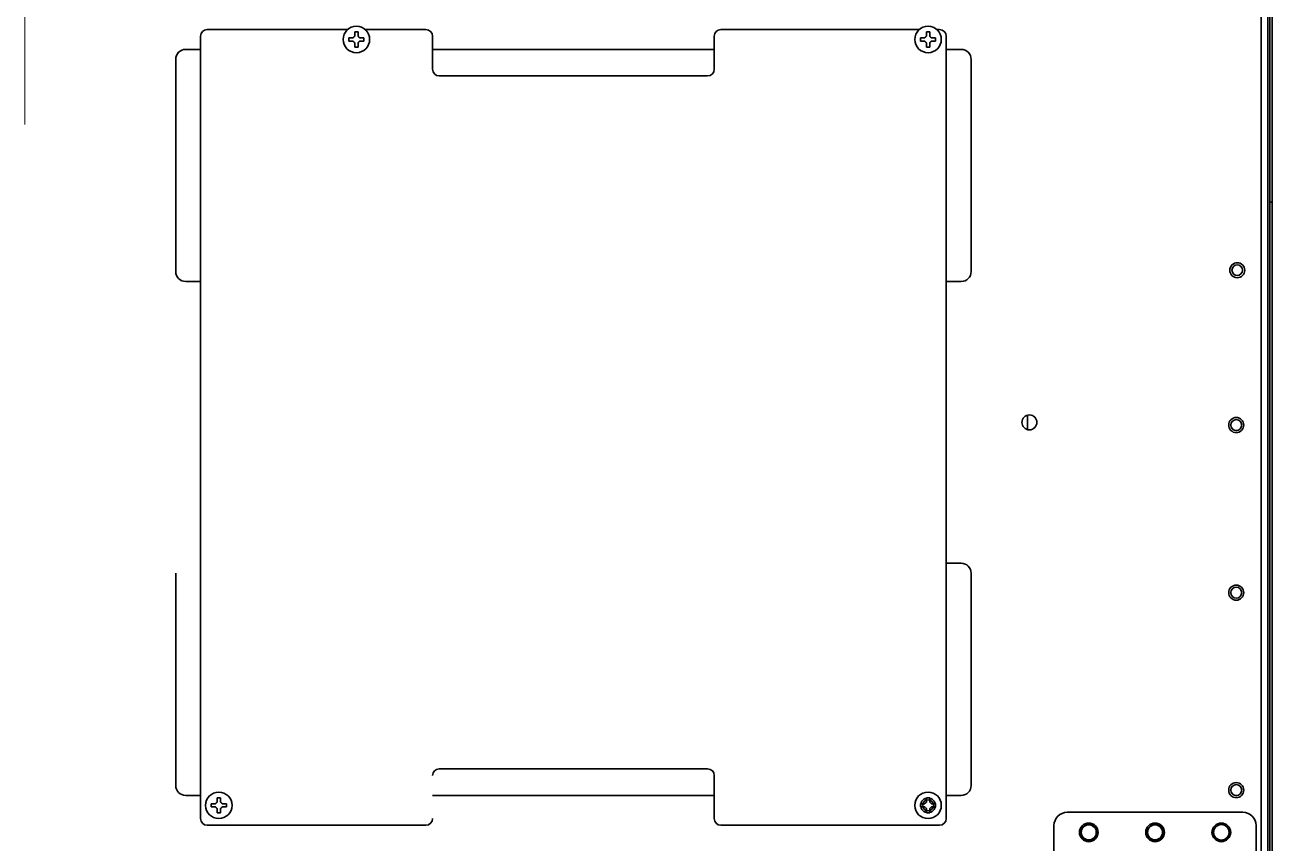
# Model space of a CAD drawing. Extents: x 6327 to 10269, y -393 to 3036.
# Drawn here: x 8803.1 to 9179.4, y 2392 to 2638.7 of the extents above; entities that cross this region are included whole.
import ezdxf

# ---------------------------------------------------------------- set-up
doc = ezdxf.new("R2010")
doc.units = 0
doc.header["$LTSCALE"] = 5
doc.layers.get('0').update_dxf_attribs({"linetype": 'CONTINUOUS', "lineweight": 0})
doc.layers.add('1', color=7, linetype='CONTINUOUS', true_color=0xffffff)

msp = doc.modelspace()

# ---------------------------------------------------------------- linework, layer by layer
at = {"color": 6}
msp.add_line((8803.07, 2708.63), (8803.07, 2608.63), dxfattribs=at)
at = {"layer": '1', "color": 7, "linetype": 'Continuous', "lineweight": 35}
for p, q in [((9178.07, 2899.73), (9178.07, 2264.33)), ((9179.37, 2249.53), (9179.37, 2898.93)), ((9178.68, 2895.93), (9178.68, 2252.53)), ((9176.07, 2853.71), (9176.07, 2359.74)), ((8856.07, 2399.33), (8856.07, 2635.33)), ((8858.07, 2637.33), (8900.43, 2637.33)), ((8900.77, 2634.33), (8900.77, 2634.83)), ((8900.77, 2633.83), (8900.77, 2634.33)), ((8905.37, 2634.83), (8905.37, 2634.33)), ((8905.37, 2634.33), (8905.37, 2633.83)), ((8905.72, 2637.33), (8924.07, 2637.33)), ((8926.07, 2635.33), (8926.07, 2625.33)), ((9011.07, 2635.33), (9011.07, 2625.33)), ((9013.07, 2637.33), (9072.93, 2637.33)), ((9073.27, 2634.33), (9073.27, 2634.83)), ((9073.27, 2633.83), (9073.27, 2634.33)), ((9077.87, 2634.83), (9077.87, 2634.33)), ((9077.87, 2634.33), (9077.87, 2633.83)), ((9078.22, 2637.33), (9079.07, 2637.33)), ((9081.07, 2635.33), (9081.07, 2399.33)), ((8851.57, 2631.33), (8856.07, 2631.33)), ((8926.08, 2631.33), (9011.07, 2631.33)), ((9081.07, 2631.33), (9085.57, 2631.33)), ((8848.57, 2564.33), (8848.57, 2628.33)), ((9088.57, 2628.33), (9088.57, 2564.33)), ((9009.07, 2623.33), (8928.07, 2623.33)), ((9178.74, 2585.23), (9179.37, 2585.23)), ((9179.37, 2585.23), (9179.37, 2585.23)), ((9179.37, 2585.23), (9179.37, 2585.23)), ((8851.57, 2561.33), (8856.07, 2561.33)), ((9081.07, 2561.33), (9085.57, 2561.33)), ((9105.57, 2516.66), (9105.57, 2520.99)), ((9085.57, 2476.33), (9081.07, 2476.33)), ((8848.57, 2409.33), (8848.57, 2473.33)), ((9088.57, 2473.33), (9088.57, 2409.33)), ((8928.07, 2414.33), (9009.07, 2414.33)), ((9011.07, 2399.33), (9011.07, 2412.33)), ((8856.07, 2406.33), (8851.57, 2406.33)), ((9011.07, 2406.33), (8926.08, 2406.33)), ((9085.57, 2406.33), (9081.07, 2406.33)), ((8859.27, 2403.33), (8859.27, 2403.83)), ((8859.27, 2402.83), (8859.27, 2403.33)), ((8863.87, 2403.83), (8863.87, 2403.33)), ((8863.87, 2403.33), (8863.87, 2402.83)), ((9073.27, 2403.33), (9073.27, 2403.83)), ((9073.27, 2402.83), (9073.27, 2403.33)), ((9077.87, 2403.83), (9077.87, 2403.33)), ((9077.87, 2403.33), (9077.87, 2402.83)), ((9170.57, 2401.23), (9117.57, 2401.23)), ((8924.07, 2397.33), (8858.07, 2397.33)), ((9079.07, 2397.33), (9013.07, 2397.33)), ((9113.57, 2397.23), (9113.57, 2320.23)), ((9174.57, 2320.23), (9174.57, 2397.23))]:
    msp.add_line(p, q, dxfattribs=at)
for centre, radius in [((8903.07, 2634.33), 4), ((9075.57, 2634.33), 4), ((9168.87, 2564.73), 2.25), ((9168.87, 2564.73), 1.6), ((9106.17, 2518.83), 2.25), ((9168.57, 2518.03), 2.28), ((9168.57, 2518.03), 1.65), ((9168.57, 2467.48), 2.28), ((9168.57, 2467.48), 1.65), ((9168.57, 2407.93), 2.28), ((9168.57, 2407.93), 1.65), ((8861.57, 2403.33), 4), ((9075.57, 2403.33), 4), ((9075.57, 2403.33), 2.25), ((9075.57, 2403.33), 1.65), ((9124.07, 2395.18), 2.82), ((9124.07, 2395.18), 2.41), ((9124.07, 2395.18), 2.27), ((9144.07, 2395.18), 2.82), ((9144.07, 2395.18), 2.41), ((9144.07, 2395.18), 2.27), ((9164.07, 2395.18), 2.82), ((9164.07, 2395.18), 2.41), ((9164.07, 2395.18), 2.32)]:
    msp.add_circle(centre, radius, dxfattribs=at)
for centre, radius, start, end in [((8858.07, 2635.33), 2, 90, 180), ((8924.07, 2635.33), 2, 0, 90), ((9013.07, 2635.33), 2, 90, 180), ((9079.07, 2635.33), 2, 0, 90), ((8851.57, 2628.33), 3, 90, 180), ((9085.57, 2628.33), 3, 0, 90), ((8928.07, 2625.33), 2, 180, 270), ((9009.07, 2625.33), 2, 270, 0), ((8851.57, 2564.33), 3, 180, 270), ((9085.57, 2564.33), 3, 270, 0), ((9085.57, 2473.33), 3, 0, 90), ((8928.07, 2412.33), 2, 90, 180), ((9009.07, 2412.33), 2, 0, 90), ((8851.57, 2409.33), 3, 180, 270), ((9085.57, 2409.33), 3, 270, 0), ((8858.07, 2399.33), 2, 180, 270), ((8924.07, 2399.33), 2, 270, 0), ((9013.07, 2399.33), 2, 180, 270), ((9079.07, 2399.33), 2, 270, 0)]:
    msp.add_arc(centre, radius, start, end, dxfattribs=at)
for centre, major_axis, ratio, start_param, end_param in [((9178.74, 2586.23), (0, 1), 0.052336, 1.570796, 3.141593), ((9178.74, 2584.23), (0, 1), 0.052336, 0, 1.570796), ((9117.57, 2397.23), (2.83, -2.83), 0.999695, 2.356347, 3.926839), ((9170.57, 2397.23), (-2.83, -2.83), 0.999695, 2.356347, 3.926839)]:
    msp.add_ellipse(centre, major_axis=major_axis, ratio=ratio, start_param=start_param, end_param=end_param, dxfattribs=at)
for points in [[(8900.77, 2634.83), (8900.98, 2634.83), (8901.19, 2634.83), (8901.51, 2634.83), (8901.62, 2634.83), (8901.84, 2634.83), (8901.96, 2634.83), (8902.07, 2634.83)], [(8903.57, 2636.63), (8903.57, 2636.42), (8903.57, 2636.21), (8903.57, 2635.89), (8903.57, 2635.78), (8903.57, 2635.55), (8903.57, 2635.44), (8903.57, 2635.33)], [(9073.27, 2634.83), (9073.48, 2634.83), (9073.69, 2634.83), (9074.01, 2634.83), (9074.12, 2634.83), (9074.34, 2634.83), (9074.46, 2634.83), (9074.57, 2634.83)], [(9076.07, 2636.63), (9076.07, 2636.42), (9076.07, 2636.21), (9076.07, 2635.89), (9076.07, 2635.78), (9076.07, 2635.55), (9076.07, 2635.44), (9076.07, 2635.33)], [(8902.57, 2632.03), (8902.57, 2632.23), (8902.57, 2632.44), (8902.57, 2632.76), (8902.57, 2632.87), (8902.57, 2633.1), (8902.57, 2633.21), (8902.57, 2633.33)], [(8905.37, 2633.83), (8905.17, 2633.83), (8904.96, 2633.83), (8904.64, 2633.83), (8904.53, 2633.83), (8904.3, 2633.83), (8904.19, 2633.83), (8904.07, 2633.83)], [(9075.07, 2632.03), (9075.07, 2632.23), (9075.07, 2632.44), (9075.07, 2632.76), (9075.07, 2632.87), (9075.07, 2633.1), (9075.07, 2633.21), (9075.07, 2633.33)], [(9077.87, 2633.83), (9077.67, 2633.83), (9077.46, 2633.83), (9077.14, 2633.83), (9077.03, 2633.83), (9076.8, 2633.83), (9076.69, 2633.83), (9076.57, 2633.83)], [(8862.07, 2405.63), (8862.07, 2405.42), (8862.07, 2405.21), (8862.07, 2404.89), (8862.07, 2404.78), (8862.07, 2404.55), (8862.07, 2404.44), (8862.07, 2404.33)], [(9076.07, 2405.63), (9076.07, 2405.42), (9076.07, 2405.21), (9076.07, 2404.89), (9076.07, 2404.78), (9076.07, 2404.55), (9076.07, 2404.44), (9076.07, 2404.33)], [(8859.27, 2403.83), (8859.48, 2403.83), (8859.69, 2403.83), (8860.01, 2403.83), (8860.12, 2403.83), (8860.34, 2403.83), (8860.46, 2403.83), (8860.57, 2403.83)], [(8861.07, 2401.03), (8861.07, 2401.23), (8861.07, 2401.44), (8861.07, 2401.76), (8861.07, 2401.87), (8861.07, 2402.1), (8861.07, 2402.21), (8861.07, 2402.33)], [(8863.87, 2402.83), (8863.67, 2402.83), (8863.46, 2402.83), (8863.14, 2402.83), (8863.03, 2402.83), (8862.8, 2402.83), (8862.69, 2402.83), (8862.57, 2402.83)], [(9073.27, 2403.83), (9073.48, 2403.83), (9073.69, 2403.83), (9074.01, 2403.83), (9074.12, 2403.83), (9074.34, 2403.83), (9074.46, 2403.83), (9074.57, 2403.83)], [(9075.07, 2401.03), (9075.07, 2401.23), (9075.07, 2401.44), (9075.07, 2401.76), (9075.07, 2401.87), (9075.07, 2402.1), (9075.07, 2402.21), (9075.07, 2402.33)], [(9077.87, 2402.83), (9077.67, 2402.83), (9077.46, 2402.83), (9077.14, 2402.83), (9077.03, 2402.83), (9076.8, 2402.83), (9076.69, 2402.83), (9076.57, 2402.83)]]:
    msp.add_open_spline(points, degree=3, knots=[0, 0, 0, 0, 0.5, 0.5, 0.75, 0.75, 1, 1, 1, 1], dxfattribs=at)
for points in [[(8902.07, 2634.83), (8902.1, 2634.85), (8902.14, 2634.9), (8902.22, 2634.97), (8902.29, 2635.04), (8902.36, 2635.11), (8902.43, 2635.18), (8902.5, 2635.25), (8902.55, 2635.3), (8902.57, 2635.33)], [(8902.57, 2635.33), (8902.57, 2635.38), (8902.57, 2635.49), (8902.57, 2635.65), (8902.57, 2635.81), (8902.57, 2635.96), (8902.57, 2636.12), (8902.57, 2636.27), (8902.57, 2636.44), (8902.57, 2636.56), (8902.57, 2636.63)], [(8902.57, 2636.63), (8902.74, 2636.63), (8903.07, 2636.63), (8903.41, 2636.63), (8903.57, 2636.63)], [(8903.57, 2635.33), (8903.6, 2635.3), (8903.65, 2635.25), (8903.72, 2635.18), (8903.8, 2635.1), (8903.87, 2635.03), (8903.93, 2634.96), (8904, 2634.9), (8904.05, 2634.85), (8904.07, 2634.83)], [(8904.07, 2634.83), (8904.13, 2634.83), (8904.24, 2634.83), (8904.4, 2634.83), (8904.56, 2634.83), (8904.71, 2634.83), (8904.86, 2634.83), (8905.02, 2634.83), (8905.19, 2634.83), (8905.31, 2634.83), (8905.37, 2634.83)], [(9074.57, 2634.83), (9074.6, 2634.85), (9074.64, 2634.9), (9074.72, 2634.97), (9074.79, 2635.04), (9074.86, 2635.11), (9074.93, 2635.18), (9075, 2635.25), (9075.05, 2635.3), (9075.07, 2635.33)], [(9075.07, 2635.33), (9075.07, 2635.38), (9075.07, 2635.49), (9075.07, 2635.65), (9075.07, 2635.81), (9075.07, 2635.96), (9075.07, 2636.12), (9075.07, 2636.27), (9075.07, 2636.44), (9075.07, 2636.56), (9075.07, 2636.63)], [(9075.07, 2636.63), (9075.24, 2636.63), (9075.57, 2636.63), (9075.91, 2636.63), (9076.07, 2636.63)], [(9076.07, 2635.33), (9076.1, 2635.3), (9076.15, 2635.25), (9076.22, 2635.18), (9076.3, 2635.1), (9076.37, 2635.03), (9076.43, 2634.96), (9076.5, 2634.9), (9076.55, 2634.85), (9076.57, 2634.83)], [(9076.57, 2634.83), (9076.63, 2634.83), (9076.74, 2634.83), (9076.9, 2634.83), (9077.06, 2634.83), (9077.21, 2634.83), (9077.36, 2634.83), (9077.52, 2634.83), (9077.69, 2634.83), (9077.81, 2634.83), (9077.87, 2634.83)], [(8902.07, 2633.83), (8902.02, 2633.83), (8901.91, 2633.83), (8901.75, 2633.83), (8901.59, 2633.83), (8901.43, 2633.83), (8901.28, 2633.83), (8901.13, 2633.83), (8900.96, 2633.83), (8900.84, 2633.83), (8900.77, 2633.83)], [(8902.57, 2633.33), (8902.55, 2633.35), (8902.5, 2633.4), (8902.42, 2633.48), (8902.35, 2633.55), (8902.28, 2633.62), (8902.21, 2633.69), (8902.14, 2633.76), (8902.1, 2633.8), (8902.07, 2633.83)], [(8903.57, 2632.03), (8903.41, 2632.03), (8903.07, 2632.03), (8902.74, 2632.03), (8902.57, 2632.03)], [(8904.07, 2633.83), (8904.05, 2633.8), (8904, 2633.75), (8903.93, 2633.68), (8903.86, 2633.61), (8903.79, 2633.54), (8903.72, 2633.47), (8903.64, 2633.4), (8903.6, 2633.35), (8903.57, 2633.33)], [(8903.57, 2633.33), (8903.57, 2633.27), (8903.57, 2633.16), (8903.57, 2633), (8903.57, 2632.84), (8903.57, 2632.69), (8903.57, 2632.54), (8903.57, 2632.38), (8903.57, 2632.21), (8903.57, 2632.09), (8903.57, 2632.03)], [(9074.57, 2633.83), (9074.52, 2633.83), (9074.41, 2633.83), (9074.25, 2633.83), (9074.09, 2633.83), (9073.93, 2633.83), (9073.78, 2633.83), (9073.63, 2633.83), (9073.46, 2633.83), (9073.34, 2633.83), (9073.27, 2633.83)], [(9075.07, 2633.33), (9075.05, 2633.35), (9075, 2633.4), (9074.92, 2633.48), (9074.85, 2633.55), (9074.78, 2633.62), (9074.71, 2633.69), (9074.64, 2633.76), (9074.6, 2633.8), (9074.57, 2633.83)], [(9076.07, 2632.03), (9075.91, 2632.03), (9075.57, 2632.03), (9075.24, 2632.03), (9075.07, 2632.03)], [(9076.57, 2633.83), (9076.55, 2633.8), (9076.5, 2633.75), (9076.43, 2633.68), (9076.36, 2633.61), (9076.29, 2633.54), (9076.22, 2633.47), (9076.14, 2633.4), (9076.1, 2633.35), (9076.07, 2633.33)], [(9076.07, 2633.33), (9076.07, 2633.27), (9076.07, 2633.16), (9076.07, 2633), (9076.07, 2632.84), (9076.07, 2632.69), (9076.07, 2632.54), (9076.07, 2632.38), (9076.07, 2632.21), (9076.07, 2632.09), (9076.07, 2632.03)], [(8861.07, 2404.33), (8861.07, 2404.38), (8861.07, 2404.49), (8861.07, 2404.65), (8861.07, 2404.81), (8861.07, 2404.96), (8861.07, 2405.12), (8861.07, 2405.27), (8861.07, 2405.44), (8861.07, 2405.56), (8861.07, 2405.63)], [(8861.07, 2405.63), (8861.24, 2405.63), (8861.57, 2405.63), (8861.91, 2405.63), (8862.07, 2405.63)], [(9075.07, 2404.33), (9075.07, 2404.38), (9075.07, 2404.49), (9075.07, 2404.65), (9075.07, 2404.81), (9075.07, 2404.96), (9075.07, 2405.12), (9075.07, 2405.27), (9075.07, 2405.44), (9075.07, 2405.56), (9075.07, 2405.63)], [(9075.07, 2405.63), (9075.24, 2405.63), (9075.57, 2405.63), (9075.91, 2405.63), (9076.07, 2405.63)], [(8860.57, 2402.83), (8860.52, 2402.83), (8860.41, 2402.83), (8860.25, 2402.83), (8860.09, 2402.83), (8859.93, 2402.83), (8859.78, 2402.83), (8859.63, 2402.83), (8859.46, 2402.83), (8859.34, 2402.83), (8859.27, 2402.83)], [(8860.57, 2403.83), (8860.6, 2403.85), (8860.64, 2403.9), (8860.72, 2403.97), (8860.79, 2404.04), (8860.86, 2404.11), (8860.93, 2404.18), (8861, 2404.25), (8861.05, 2404.3), (8861.07, 2404.33)], [(8861.07, 2402.33), (8861.05, 2402.35), (8861, 2402.4), (8860.92, 2402.48), (8860.85, 2402.55), (8860.78, 2402.62), (8860.71, 2402.69), (8860.64, 2402.76), (8860.6, 2402.8), (8860.57, 2402.83)], [(8862.07, 2401.03), (8861.91, 2401.03), (8861.57, 2401.03), (8861.24, 2401.03), (8861.07, 2401.03)], [(8862.07, 2404.33), (8862.1, 2404.3), (8862.15, 2404.25), (8862.22, 2404.18), (8862.3, 2404.1), (8862.37, 2404.03), (8862.43, 2403.96), (8862.5, 2403.9), (8862.55, 2403.85), (8862.57, 2403.83)], [(8862.57, 2402.83), (8862.55, 2402.8), (8862.5, 2402.75), (8862.43, 2402.68), (8862.36, 2402.61), (8862.29, 2402.54), (8862.22, 2402.47), (8862.14, 2402.4), (8862.1, 2402.35), (8862.07, 2402.33)], [(8862.07, 2402.33), (8862.07, 2402.27), (8862.07, 2402.16), (8862.07, 2402), (8862.07, 2401.84), (8862.07, 2401.69), (8862.07, 2401.54), (8862.07, 2401.38), (8862.07, 2401.21), (8862.07, 2401.09), (8862.07, 2401.03)], [(8862.57, 2403.83), (8862.63, 2403.83), (8862.74, 2403.83), (8862.9, 2403.83), (8863.06, 2403.83), (8863.21, 2403.83), (8863.36, 2403.83), (8863.52, 2403.83), (8863.69, 2403.83), (8863.81, 2403.83), (8863.87, 2403.83)], [(9074.57, 2402.83), (9074.52, 2402.83), (9074.41, 2402.83), (9074.25, 2402.83), (9074.09, 2402.83), (9073.93, 2402.83), (9073.78, 2402.83), (9073.63, 2402.83), (9073.46, 2402.83), (9073.34, 2402.83), (9073.27, 2402.83)], [(9074.57, 2403.83), (9074.6, 2403.85), (9074.64, 2403.9), (9074.72, 2403.97), (9074.79, 2404.04), (9074.86, 2404.11), (9074.93, 2404.18), (9075, 2404.25), (9075.05, 2404.3), (9075.07, 2404.33)], [(9075.07, 2402.33), (9075.05, 2402.35), (9075, 2402.4), (9074.92, 2402.48), (9074.85, 2402.55), (9074.78, 2402.62), (9074.71, 2402.69), (9074.64, 2402.76), (9074.6, 2402.8), (9074.57, 2402.83)], [(9076.07, 2401.03), (9075.91, 2401.03), (9075.57, 2401.03), (9075.24, 2401.03), (9075.07, 2401.03)], [(9076.07, 2404.33), (9076.1, 2404.3), (9076.15, 2404.25), (9076.22, 2404.18), (9076.3, 2404.1), (9076.37, 2404.03), (9076.43, 2403.96), (9076.5, 2403.9), (9076.55, 2403.85), (9076.57, 2403.83)], [(9076.57, 2402.83), (9076.55, 2402.8), (9076.5, 2402.75), (9076.43, 2402.68), (9076.36, 2402.61), (9076.29, 2402.54), (9076.22, 2402.47), (9076.14, 2402.4), (9076.1, 2402.35), (9076.07, 2402.33)], [(9076.07, 2402.33), (9076.07, 2402.27), (9076.07, 2402.16), (9076.07, 2402), (9076.07, 2401.84), (9076.07, 2401.69), (9076.07, 2401.54), (9076.07, 2401.38), (9076.07, 2401.21), (9076.07, 2401.09), (9076.07, 2401.03)], [(9076.57, 2403.83), (9076.63, 2403.83), (9076.74, 2403.83), (9076.9, 2403.83), (9077.06, 2403.83), (9077.21, 2403.83), (9077.36, 2403.83), (9077.52, 2403.83), (9077.69, 2403.83), (9077.81, 2403.83), (9077.87, 2403.83)]]:
    msp.add_open_spline(points, degree=3, dxfattribs=at)

doc.saveas('drawing.dxf')
